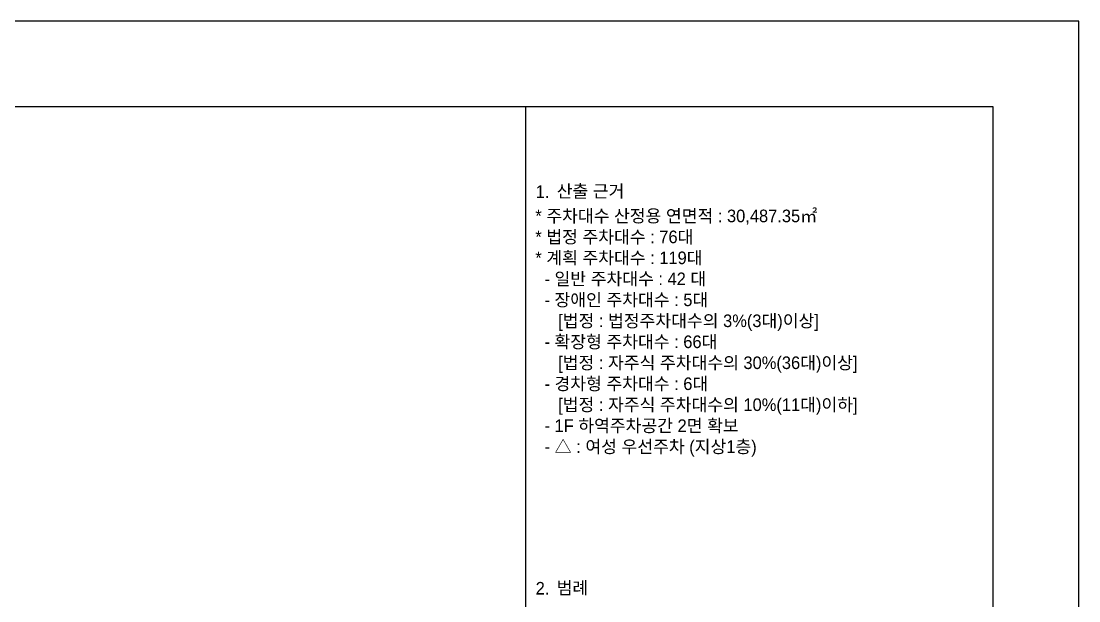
# Model space of a CAD drawing. Header units: millimetres. Extents: x 0 to 841, y 0 to 594.
# Drawn here: x 630.8 to 841, y 478.8 to 594 of the extents above; entities that cross this region are included whole.
import ezdxf
from ezdxf.enums import TextEntityAlignment as Align

# ---------------------------------------------------------------- set-up
doc = ezdxf.new("R2010")
doc.units = ezdxf.units.MM
doc.layers.add('A-TEXT-NOTE', color=7, linetype='Continuous')
doc.layers.add('NOPLOT', color=193, linetype='Continuous', plot=False)
doc.styles.add('Gtx', font='')
doc.styles.get('Gtx').set_extended_font_data('Dotum')

msp = doc.modelspace()

# ---------------------------------------------------------------- linework, layer by layer
at = {"layer": 'NOPLOT'}
msp.add_line((731, 577), (731, 17), dxfattribs=at)
for points in [[(0, 0), (841, 0), (841, 594), (0, 594)], [(31, 17), (824, 17), (824, 577), (31, 577)]]:
    msp.add_lwpolyline(points, close=True, dxfattribs=at)

# ---------------------------------------------------------------- texts
at = {"style": 'Gtx'}
msp.add_text('산출 근거', height=2.5, dxfattribs=at).set_placement((737.2, 560.23), align=Align.MIDDLE_LEFT)
at = {"insert": (732.96, 556.56), "char_height": 2.5, "attachment_point": 1, "style": 'Gtx'}
msp.add_mtext_dynamic_manual_height_columns('* 주차대수 산정용 연면적 : 30,487.35㎡\\P* 법정 주차대수 : 76대{\\H1.5192x; \\H0.65823x;\\P* 계획 주차대수 : 119대\\H1.3394x; \\H0.74662x;\\P  - 일반 주차대수 : 42 대\\H1.4041x; \\H0.71222x;\\P  - 장애인 주차대수 : 5대 \\H1.3886x; \\H0.72015x;\\P     [법정 : 법정주차대수의 3%(3대)이상]\\H1.4073x; \\H0.71057x;\\P  - 확장형 주차대수 : 66대\\H1.3923x; \\H0.71825x;\\P     [법정 : 자주식 주차대수의 30%(36대)이상]\\H1.4047x; \\H0.71187x;\\P  - 경차형 주차대수 : 6대\\H1.3931x; \\H0.71781x;\\P     [법정 : 자주식 주차대수의 10%(11대)이하]\\H1.4085x; \\H0.99021x; \\H0.71704x;     \\H0.99993x;\\P  - 1F 하역주차공간 2면 확보\\P  - △ : 여성 우선주차 (지상1층)\\H1.4032x; }', width=98.0319, gutter_width=25, heights=[0], dxfattribs=at)
at = {"layer": 'A-TEXT-NOTE', "style": 'Gtx'}
for s, p in [('1.', (733.02, 560.14)), ('2.', (733.02, 481.34)), ('범례', (737.2, 481.43))]:
    msp.add_text(s, height=2.5, dxfattribs=at).set_placement(p, align=Align.MIDDLE_LEFT)

doc.saveas('drawing.dxf')
